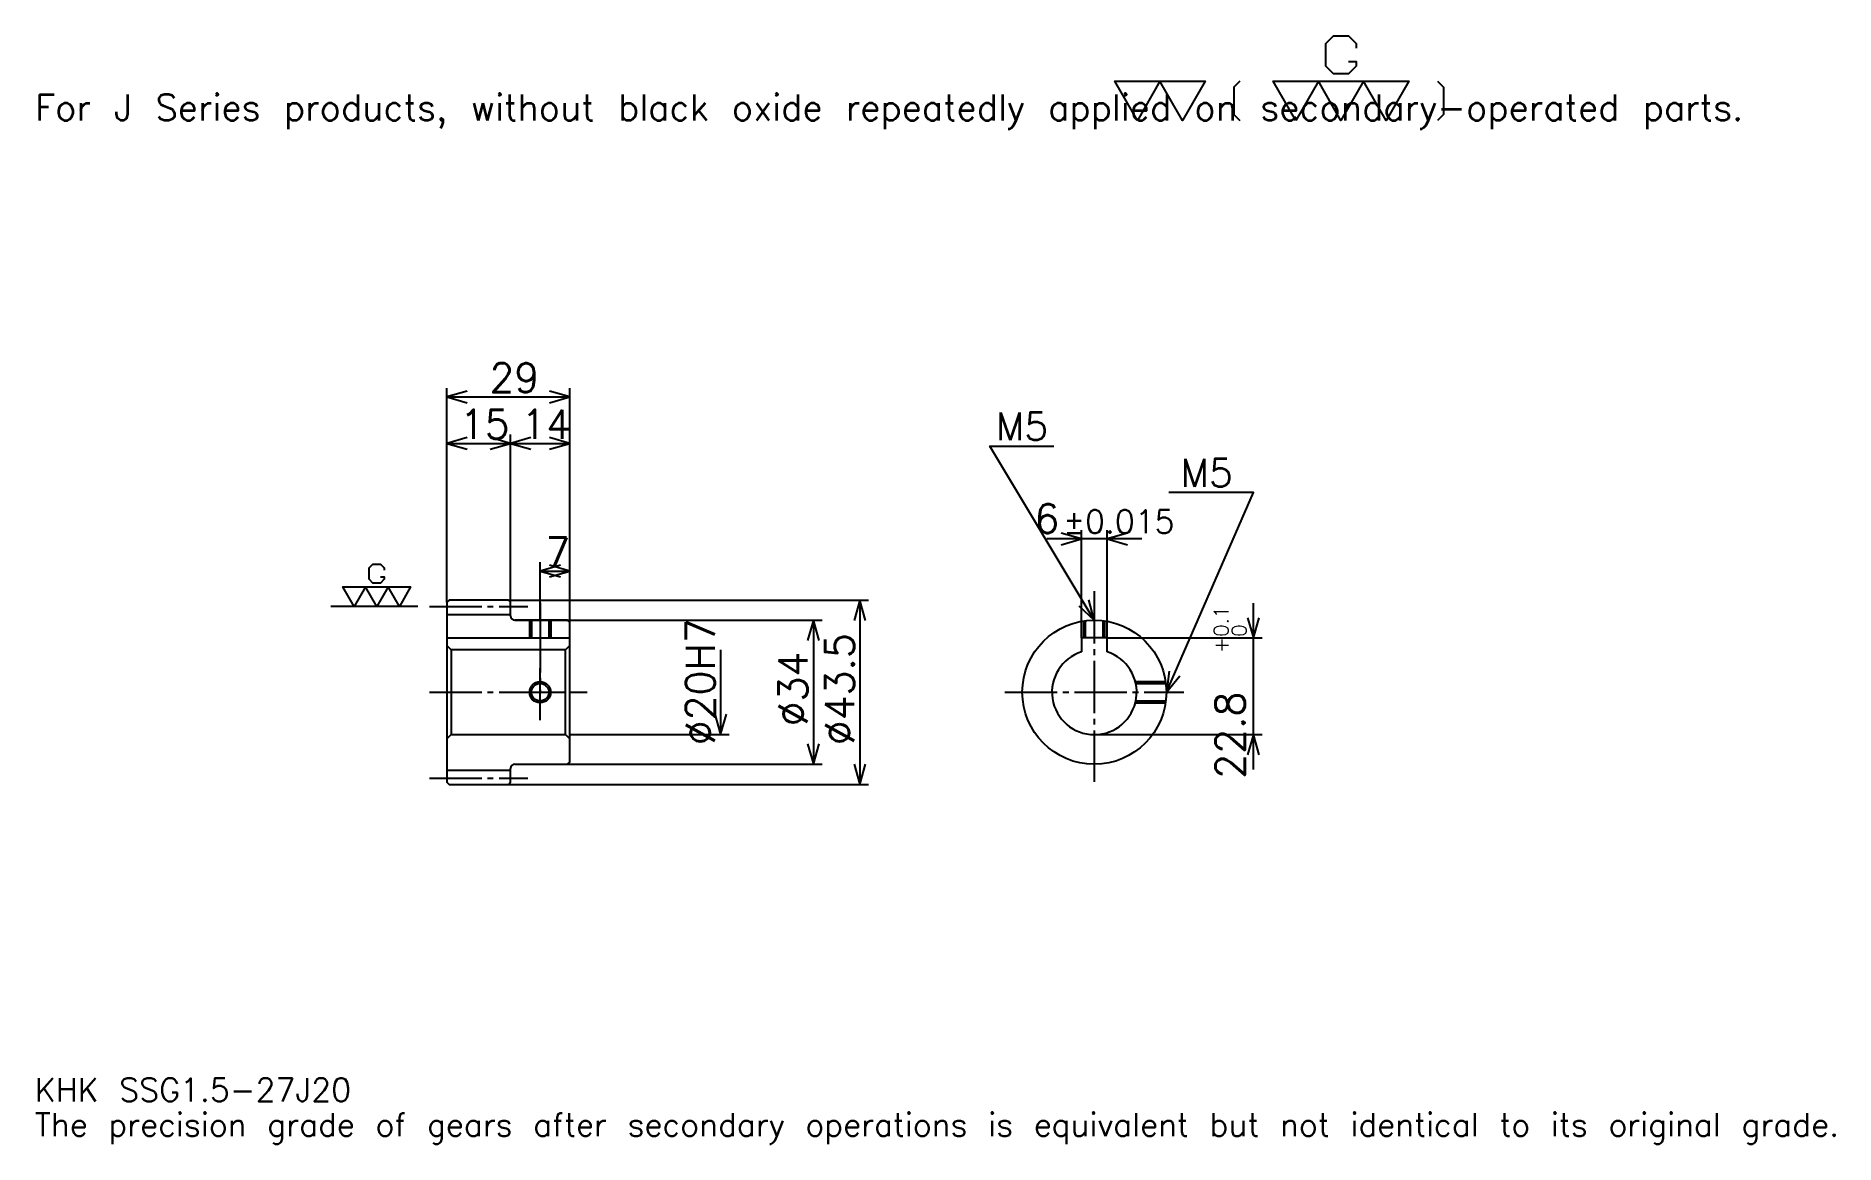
# Model space of a CAD drawing. Extents: x 14 to 439, y 5 to 266.
import ezdxf

# ---------------------------------------------------------------- set-up
doc = ezdxf.new("R2010")
doc.units = 0
doc.linetypes.add('DASHDOT', pattern=[16.434782, 12.326087, -1.369565, 1.369565, -1.369565])
doc.layers.get('0').update_dxf_attribs({"linetype": 'CONTINUOUS'})
doc.layers.add('DASHDOT', color=6, linetype='DASHDOT')
doc.styles.add('KANJI', font='TXT', dxfattribs={"bigfont": 'BIGFONT'})

msp = doc.modelspace()

# ---------------------------------------------------------------- linework, layer by layer
at = {"color": 5}
for p, q in [((110.934776, 133.369568), (110.934776, 183.358704)), ((139.934784, 133.369568), (139.934784, 183.358704)), ((110.934776, 181.304352), (139.934784, 181.304352)), ((110.934776, 170.347824), (125.934776, 170.347824)), ((125.934776, 133.369568), (125.934776, 172.402176)), ((125.934776, 170.347824), (139.934784, 170.347824)), ((260.760864, 124.419571), (260.760864, 149.847839)), ((266.760864, 124.419571), (266.760864, 149.847839)), ((274.978241, 147.793488), (252.543457, 147.793488)), ((132.934784, 133.369568), (132.934784, 142.271744)), ((132.934784, 140.217392), (139.934784, 140.217392)), ((110.934776, 132.869568), (110.934776, 133.369568)), ((125.434776, 133.369568), (139.934784, 133.369568)), ((125.934776, 132.869568), (125.934776, 133.369568)), ((132.934784, 128.619568), (132.934784, 133.369568)), ((132.934784, 128.619568), (132.934784, 133.369568)), ((139.934784, 133.369568), (210.467377, 133.369568)), ((139.934784, 128.119568), (139.934784, 133.369568)), ((208.41304, 133.369568), (208.41304, 89.869568)), ((301.304321, 93.402176), (301.304321, 132.636963)), ((126.934776, 128.619568), (139.934784, 128.619568)), ((139.934784, 128.619568), (199.510864, 128.619568)), ((197.456512, 128.619568), (197.456512, 94.619568)), ((266.760864, 124.419571), (303.358673, 124.419571)), ((175.543472, 121.619568), (175.543472, 101.619568)), ((139.934784, 101.619568), (177.597809, 101.619568)), ((263.760864, 101.619568), (303.358673, 101.619568)), ((126.934776, 94.619568), (139.934784, 94.619568)), ((139.934784, 94.619568), (199.510864, 94.619568)), ((125.434776, 89.869568), (139.934784, 89.869568)), ((139.934784, 89.869568), (210.467377, 89.869568))]:
    msp.add_line(p, q, dxfattribs=at)
at = {"color": 7}
msp.add_line((104.086952, 131.869568), (83.543472, 131.869568), dxfattribs=at)
at = {"color": 4}
for p, q in [((110.934776, 129.994568), (125.934776, 129.994568)), ((110.934776, 124.419571), (139.934784, 124.419571)), ((111.934776, 121.619568), (111.934776, 101.619568)), ((138.934784, 121.619568), (139.934784, 122.619568)), ((138.934784, 101.619568), (139.934784, 100.619568)), ((110.934776, 93.244568), (125.934776, 93.244568))]:
    msp.add_line(p, q, dxfattribs=at)
at = {"color": 7}
for points in [[(323.765228, 260.409149), (325.545654, 260.409149), (325.545654, 259.340881), (323.765228, 257.560425), (320.204346, 257.560425), (318.42392, 259.340881), (318.42392, 264.68219), (320.204346, 266.462616), (323.765228, 266.462616), (325.545654, 264.68219), (325.545654, 263.613922)], [(273.913055, 246.521744), (268.571747, 255.779999), (289.936981, 255.779999), (284.595673, 246.521744), (279.254364, 255.779999), (273.913055, 246.521744)], [(298.126953, 255.779999), (296.702637, 254.355652), (296.702637, 247.946091), (298.126953, 246.521744)], [(311.302185, 246.521744), (305.960876, 255.779999), (338.008728, 255.779999), (332.667419, 246.521744), (327.326111, 255.779999), (321.984802, 246.521744), (316.643494, 255.779999), (311.302185, 246.521744)], [(344.774353, 255.779999), (346.1987, 254.355652), (346.1987, 247.946091), (344.774353, 246.521744)], [(95.25325, 138.813263), (96.143471, 138.813263), (96.143471, 138.279129), (95.25325, 137.388916), (93.472824, 137.388916), (92.582603, 138.279129), (92.582603, 140.949783), (93.472824, 141.839996), (95.25325, 141.839996), (96.143471, 140.949783), (96.143471, 140.415649)], [(89.021729, 131.869568), (86.351082, 136.498703), (102.374992, 136.498703), (99.704338, 131.869568), (97.033691, 136.498703), (94.363037, 131.869568), (91.692383, 136.498703), (89.021729, 131.869568)]]:
    msp.add_lwpolyline(points, dxfattribs=at)
at = {"color": 5}
for points in [[(115.728256, 182.67392), (110.934776, 181.304352), (115.728256, 179.934784)], [(135.141296, 179.934784), (139.934784, 181.304352), (135.141296, 182.67392)], [(115.728256, 171.717392), (110.934776, 170.347824), (115.728256, 168.978271)], [(121.141296, 168.978271), (125.934776, 170.347824), (121.141296, 171.717392)], [(130.728256, 171.717392), (125.934776, 170.347824), (130.728256, 168.978271)], [(135.141296, 168.978271), (139.934784, 170.347824), (135.141296, 171.717392)], [(263.760864, 128.619568), (239.108704, 169.706528), (254.17392, 169.706528)], [(280.760864, 111.619568), (301.304352, 158.75), (281.308685, 158.75)], [(255.967377, 146.42392), (260.760864, 147.793488), (255.967377, 149.163055)], [(271.554321, 149.163055), (266.760864, 147.793488), (271.554321, 146.42392)], [(137.728256, 141.58696), (132.934784, 140.217392), (137.728256, 138.847824)], [(135.141296, 138.847824), (139.934784, 140.217392), (135.141296, 141.58696)], [(209.782608, 128.576096), (208.41304, 133.369568), (207.043472, 128.576096)], [(260.120239, 132.025299), (263.760864, 128.619568), (262.469025, 133.43457)], [(198.82608, 123.826088), (197.456512, 128.619568), (196.086945, 123.826088)], [(299.934753, 129.213043), (301.304321, 124.419571), (302.673889, 129.213043)], [(281.420746, 116.560997), (280.760864, 111.619568), (283.931702, 115.466499)], [(174.173904, 106.413048), (175.543472, 101.619568), (176.91304, 106.413048)], [(196.086945, 99.413048), (197.456512, 94.619568), (198.82608, 99.413048)], [(302.673889, 96.826088), (301.304321, 101.619568), (299.934753, 96.826088)], [(207.043472, 94.663048), (208.41304, 89.869568), (209.782608, 94.663048)]]:
    msp.add_lwpolyline(points, dxfattribs=at)
at = {"color": 4}
for points in [[(125.934776, 129.619568), (125.934776, 132.869568), (125.434776, 133.369568), (111.434776, 133.369568), (110.934776, 132.869568), (110.934776, 100.619568)], [(126.934776, 94.619568), (139.434784, 94.619568), (139.934784, 95.119568), (139.934784, 128.119568), (139.434784, 128.619568), (126.934776, 128.619568)], [(130.434784, 128.619568), (130.434784, 124.419571)], [(130.869781, 128.619568), (130.869781, 124.419571)], [(134.999771, 128.619568), (134.999771, 124.419571)], [(135.434784, 128.619568), (135.434784, 124.419571)], [(261.260864, 124.419571), (261.260864, 128.434738)], [(261.695862, 124.419571), (261.695862, 128.493683)], [(265.825867, 124.419571), (265.825867, 128.493683)], [(266.260864, 124.419571), (266.260864, 128.434738)], [(266.760864, 121.158958), (266.760864, 124.419571), (260.760864, 124.419571), (260.760864, 121.158958)], [(110.934776, 100.619568), (111.934776, 101.619568), (138.934784, 101.619568), (138.934784, 121.619568), (111.934776, 121.619568), (110.934776, 122.619568)], [(273.443329, 114.119568), (280.576019, 114.119568)], [(273.545319, 113.68457), (280.634979, 113.68457)], [(273.443329, 109.119568), (280.576019, 109.119568)], [(273.545319, 109.554565), (280.634979, 109.554565)], [(110.934776, 100.619568), (110.934776, 90.369568), (111.434776, 89.869568), (125.434776, 89.869568), (125.934776, 90.369568), (125.934776, 93.619568)]]:
    msp.add_lwpolyline(points, dxfattribs=at)
for centre, radius in [((263.760864, 111.619568), 17), ((132.934784, 111.619568), 2.065)]:
    msp.add_circle(centre, radius, dxfattribs=at)
at = {"color": 7}
msp.add_circle((132.934784, 111.619568), 2.5, dxfattribs=at)
at = {"color": 4}
for centre, radius, start, end in [((126.934776, 129.619568), 1, 180, 270), ((263.760864, 111.619568), 10, 107.45760275, 72.54239725), ((126.934776, 93.619568), 1, 90, 180)]:
    msp.add_arc(centre, radius, start, end, dxfattribs=at)
at = {"layer": 'DASHDOT', "color": 7}
for p, q in [((106.82608, 131.869568), (130.043472, 131.869568)), ((263.760864, 135.467392), (263.760864, 90.510872)), ((132.934784, 128.619568), (132.934784, 111.619568)), ((106.82608, 111.619568), (144.043472, 111.619568)), ((242.652161, 111.619568), (284.869568, 111.619568)), ((106.82608, 91.369568), (130.043472, 91.369568))]:
    msp.add_line(p, q, dxfattribs=at)
for points in [[(132.934784, 132.728271), (132.934784, 120.310875)], [(132.934784, 105.010872), (132.934784, 118.228264)], [(126.32608, 111.619568), (139.543472, 111.619568)]]:
    msp.add_lwpolyline(points, dxfattribs=at)

# ---------------------------------------------------------------- texts
at = {"color": 7, "style": 'KANJI'}
for s, height, p in [('For J Series products, without black oxide repeatedly applied on secondary-operated parts.', 6.163043, (13.695652, 246.521744)), ('29', 6.847826, (120.983688, 182.399994)), ('15', 6.847826, (113.983688, 171.443481)), ('14', 6.847826, (128.483688, 171.443481)), ('M5', 6.573913, (240.478241, 171.07608)), ('M5', 6.573913, (284.047821, 160.119568)), ('6', 6.847826, (249.62558, 149.163055)), ('%%p0.015', 5.478261, (256.404083, 149.163055)), ('7', 6.847826, (134.209229, 141.313049)), ('KHK SSG1.5-27J20', 5.478261, (13.695652, 15.065217)), ('The precision grade of gears after secondary operations is equivalent but not identical to its original grade.', 5.478261, (13.695652, 6.847826))]:
    msp.add_text(s, height=height, dxfattribs=at).set_placement(p)
for s, height, p in [('%%c20H7', 6.847826, (174.173904, 99.122284)), ('0.1', 3.423913, (295.415192, 124.688843)), ('%%c43.5', 6.847826, (207.043472, 99.122284)), ('+', 3.423913, (295.415192, 120.854065)), ('0', 3.423913, (299.660858, 124.688843)), ('%%c34', 6.847826, (196.086945, 103.573372)), ('22.8', 6.847826, (299.249969, 91.213959))]:
    msp.add_text(s, height=height, rotation=90, dxfattribs=at).set_placement(p)

doc.saveas('drawing.dxf')
